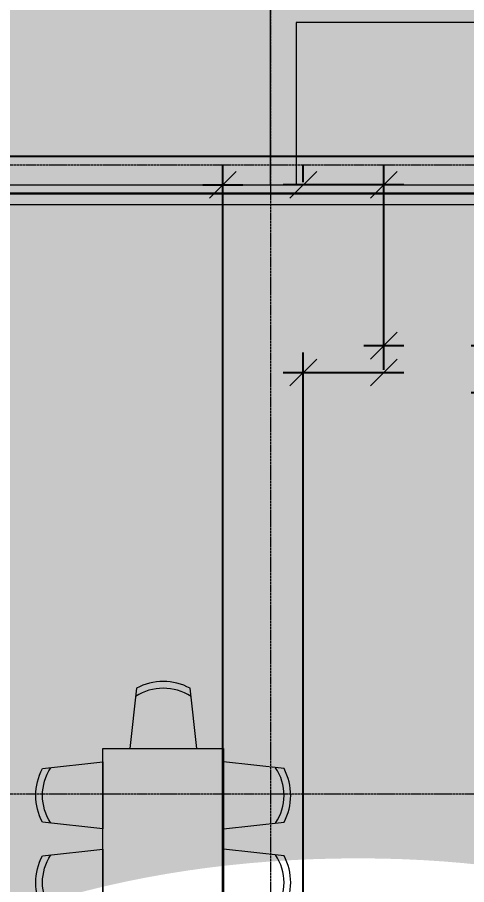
# Model space of a CAD drawing. Header units: millimetres. Extents: x -1971 to 39113, y -25802 to 13528.
# Drawn here: x 6697 to 10045, y 87 to 6558 of the extents above; entities that cross this region are included whole.
import ezdxf

# ---------------------------------------------------------------- set-up
doc = ezdxf.new("R2010")
doc.units = ezdxf.units.MM
doc.linetypes.add('Grid Line', pattern=[22.225, 12.7, -3.175, 3.175, -3.175])
for name, color, linetype, lineweight in [('A-ANNO-DIMS', 211, 'Continuous', 9), ('A-DETL', 90, 'Continuous', 9), ('A-GLAZ-CURT', 52, 'Continuous', 9), ('A-WALL', 113, 'Continuous', 18), ('G Furniture_dwg', 8, 'Continuous', 9), ('S-GRID', 1, 'Continuous', 9), ('图层 01', 18, 'Continuous', 9)]:
    doc.layers.add(name, color=color, linetype=linetype, lineweight=lineweight)
doc.styles.add('Avenir_1', font='', dxfattribs={"width": 0.8, "height": 200})
doc.styles.get('Avenir_1').set_extended_font_data('Avenir')
doc.dimstyles.new('OJID-2_0mm_Diagonal_Tick', dxfattribs={"dimscale": 304.8, "dimtxt": 282.499429, "dimasz": 0.656168, "dimexe": 0.492126, "dimexo": 0.0625, "dimgap": 0.164042, "dimtad": 1, "dimdsep": 46, "dimtxsty": 'Avenir_1', "dimblk1": 'OBLIQUE', "dimblk2": 'OBLIQUE', "dimsah": 1, "dimcen": 0.09, "dimdle": 0.492126, "dimazin": 3, "dimtfac": 1, "dimtdec": 4, "dimtix": 1, "dimtmove": 0, "dimatfit": 3, "dimtvp": 1, "dimtolj": 1})

# ---------------------------------------------------------------- blocks, each defined once
blk = doc.blocks.new('System Panel - 10mm Glazed Panel-2079318-Ground Floor')
at = {"layer": 'A-GLAZ-CURT'}
for p, q in [((-600, 5), (600, 5)), ((-600, 5), (-600, -5)), ((600, 5), (600, -5)), ((600, -5), (-600, -5))]:
    blk.add_line(p, q, dxfattribs=at)
blk = doc.blocks.new('G Furniture_dwg_G Furniture_dwg_G Furniture_dwg_shafaA-1786712-Ground Floor-2220971-Ground Floor-2332961-Ground Floor')
at = {"layer": '图层 01', "color": 8, "flags": 128}
blk.add_lwpolyline([(181.2, -217.2), (271.5, 226.5), (-226.5, 271.5), (-217.2, -181.2)], dxfattribs=at)
at = {"layer": '图层 01', "color": 8}
for radius, start, end in [(375, 231.35404, 298.33231), (425, 236.77069, 292.91566)]:
    blk.add_arc((15.7, 174.3), radius, start, end, dxfattribs=at)
blk = doc.blocks.new('G Furniture_dwg_G Furniture_dwg_G Furniture_dwg_shafaA-1786713-Ground Floor-2220972-Ground Floor-2332962-Ground Floor')
at = {"layer": '图层 01', "color": 8, "flags": 128}
blk.add_lwpolyline([(181.2, -217.2), (271.5, 226.5), (-226.5, 271.5), (-217.2, -181.2)], dxfattribs=at)
at = {"layer": '图层 01', "color": 8}
for radius, start, end in [(375, 231.35404, 298.33231), (425, 236.77069, 292.91566)]:
    blk.add_arc((15.7, 174.3), radius, start, end, dxfattribs=at)
blk = doc.blocks.new('G Furniture_dwg_G Furniture_dwg_G Furniture_dwg_A$Cb8fa938d-1786714-Ground Floor-2220973-Ground Floor-2332963-Ground Floor')
at = {"layer": '图层 01', "color": 8}
blk.add_lwpolyline([(520.1, 0), (520.1, 2700), (1420.1, 2700), (1420.1, 0)], close=True, dxfattribs=at)
for p, rotation in [((970.1, 2950), 185.1568270593058), ((1670.1, 2350), 95.1568270593059), ((1670.1, 1700), 95.1568270593059), ((1670.1, 1050), 95.1568270593059), ((1670.1, 400), 95.1568270593059)]:
    blk.add_blockref('G Furniture_dwg_G Furniture_dwg_G Furniture_dwg_shafaA-1786713-Ground Floor-2220972-Ground Floor-2332962-Ground Floor', p, dxfattribs=dict(rotation=rotation))
at = {"extrusion": (0, 0, -1)}
for p, zscale, rotation in [((-270.1, 2350), -0.9999999999999984, 95.15682705930595), ((-270.1, 1700), -0.9999999999999984, 95.15682705930595), ((-270.1, 1050), -0.9999999999999984, 95.15682705930595), ((-270.1, 400), -0.9999999999999984, 95.15682705930595), ((-970.1, -250), -1, 5.156827059305747)]:
    blk.add_blockref('G Furniture_dwg_G Furniture_dwg_G Furniture_dwg_shafaA-1786712-Ground Floor-2220971-Ground Floor-2332961-Ground Floor', p, dxfattribs=dict(at, zscale=zscale, rotation=rotation))
blk = doc.blocks.new('G Furniture_dwg_G Furniture_dwg-1631897-Ground Floor-2332981-Ground Floor')
blk.add_blockref('G Furniture_dwg_G Furniture_dwg_G Furniture_dwg_A$Cb8fa938d-1786714-Ground Floor-2220973-Ground Floor-2332963-Ground Floor', (45052.8, 19499.4))
blk = doc.blocks.new('G Furniture_dwg-1631897-Ground Floor')
blk.add_blockref('G Furniture_dwg_G Furniture_dwg-1631897-Ground Floor-2332981-Ground Floor', (-38238.8, -21097.2))
blk = doc.blocks.new('_Oblique')
at = {"color": 0, "linetype": 'ByBlock', "lineweight": -2}
blk.add_line((-0.5, -0.5), (0.5, 0.5), dxfattribs=at)

msp = doc.modelspace()

# ---------------------------------------------------------------- linework, layer by layer
at = {"layer": 'A-DETL', "lineweight": 25}
msp.add_line((16508.313, 5518.513), (5108.313, 5518.513), dxfattribs=at)
at = {"layer": 'A-WALL'}
for p, q in [((8584.04, 5308.364), (8584.04, 6708.364)), ((8774.04, 6518.364), (8774.04, 5308.364)), ((12394.04, 6518.364), (8774.04, 6518.364)), ((5284.04, 5308.364), (16744.04, 5308.364)), ((16744.04, 5158.364), (5434.04, 5158.364))]:
    msp.add_line(p, q, dxfattribs=at)
at = {"layer": 'S-GRID', "linetype": 'Grid Line'}
for p, q in [((8584.04, 10903.84), (8584.04, -9321.465)), ((-1062.147, 5458.364), (38143.478, 5458.364)), ((-1062.147, 763.364), (38143.478, 763.364))]:
    msp.add_line(p, q, dxfattribs=at)

# ---------------------------------------------------------------- block references
at = {"layer": 'A-GLAZ-CURT'}
for p in [(7159.04, 5243.364), (8359.04, 5243.364), (9559.04, 5243.364)]:
    msp.add_blockref('System Panel - 10mm Glazed Panel-2079318-Ground Floor', p, dxfattribs=at)
at = {"layer": 'G Furniture_dwg'}
msp.add_blockref('G Furniture_dwg-1631897-Ground Floor', (0, 0), dxfattribs=at)

# ---------------------------------------------------------------- dimensions: what is measured, and where the dimension line sits
at = {"layer": 'A-ANNO-DIMS'}
for base, p1, p2, override in [((8527.836536934, 5308.363593812), (8227.836536934, -5291.636406188), (8227.836536934, 5308.363593812), {"dimfxl": 10600}), ((9127.837, 5308.364), (9427.837, 4108.364), (8827.837, 5308.364), {"dimfxl": 1341.640786}), ((9127.836536934, 4108.363593812), (9427.836536934, 3908.363593812), (9427.836536934, 4108.363593812), {"dimfxl": 200}), ((9928.720227208, 4108.363593812), (10228.720227208, 3758.363593812), (10228.720227208, 4108.363593812), {"dimfxl": 350}), ((9127.837, 3908.364), (8827.837, -5091.636), (9427.837, 3908.364), {"dimfxl": 9019.977827}), ((9928.720227208, 3758.363593812), (10228.720227208, -4241.636406188), (10228.720227208, 3758.363593812), {"dimfxl": 8000})]:
    msp.add_linear_dim(base=base, p1=p1, p2=p2, dimstyle='OJID-2_0mm_Diagonal_Tick', override=override, dxfattribs=at).render()

doc.saveas('drawing.dxf')
